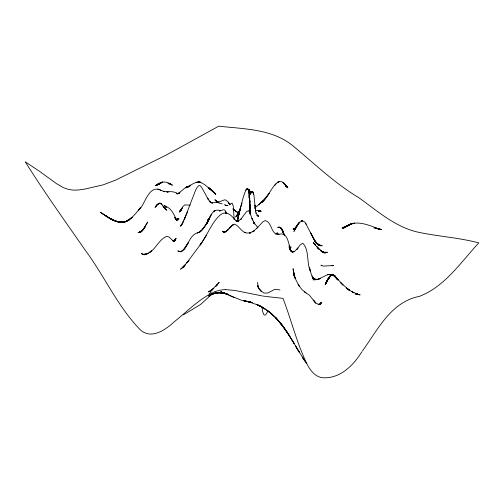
<?xml version="1.0" encoding="UTF-8"?>
<svg xmlns="http://www.w3.org/2000/svg" width="504" height="504" viewBox="0 0 504 504"><rect width="100%" height="100%" fill="white"/><g stroke="black" fill="none" stroke-linecap="round" stroke-linejoin="round"><path stroke-width="0.76" d="M237.094 221.111L239.721 211.226L236.905 221.659L237.094 221.111C241.744 203.887 249.789 162.842 250.028 212.423L249.247 195.3L250.097 214.068M239.961 210.25L240.194 209.349L237.277 220.588M236.905 221.659L239.217 213.312L237.019 221.514M236.842 221.584L237.913 218.207M237.258 221.313L238.398 217.709L237.208 221.439M238.934 212.543L242.122 203.074M238.921 212.587L240.603 207.661L238.354 213.349M187.406 212.071L184.118 219.889L195.76 189.819L197.24 187.192L198.941 185.541L200.176 185.711L201.386 186.946L208.606 199.987L207.503 198.11L210.962 202.797L209.79 201.493L211.434 202.721L210.149 202.312L212.518 203.062L211.882 202.841L217.602 202.495L216.481 202.356M238.335 213.627L240.71 208.398M207.094 223.259L209.317 218.503L206.571 224.135M185.459 216.701L182.322 223.354L183.532 221.155L180.615 226.094L182.82 223.36L180.199 226L181.232 225.194M240.692 208.41L236.697 216.455L239.161 211.699L235.255 217.148M210.678 215.794L206.199 224.469C209.324 218.912 212.449 206.999 220.525 210.811L219.164 210.924L223.858 209.727L224.727 210.137L225.521 211.138L226.094 213.545M268.128 310.861L265.835 314.609L265.085 315.139L263.983 314.887L262.76 311.919L261.897 306.772M207.572 222.283L209.563 218.578L206.149 224.223L208.499 220.802M336.861 278.479L334.902 276.047L337.636 279.607L334.902 276.047L333.207 274.8C328.287 274.737 327.757 281.957 325.149 284.691L328.835 277.943L330.448 275.871M328.835 277.943L325.489 283.84L329.408 277.061L331.846 274.919L333.648 274.989L336.074 277.402L334.486 275.631L332.312 274.882L331.342 275.404M211.119 214.975L211.56 214.219L207.131 222.529L208.87 219.523C206.155 223.852 204.038 228.955 199.691 231.96L202.551 229.37L206.451 223.921L201.757 230.309L199.345 232.061L200.939 231.412L197.284 233.018L198.267 232.546C189.958 234.518 188.71 244.547 183.488 249.997M320.128 304.126L320.827 302.91L320.015 304.183M200.611 244.541C207.459 235.015 211.296 223.033 220.154 215.051C227.55 209.292 232.023 216.846 236.704 221.325L235.841 220.897M252.806 191.822L253.669 193.933L252.806 191.822L251.691 191.671L249.669 194.96L251.691 191.671L252.806 191.822L253.959 195.3L255.566 211.239L254.923 205.109L254.993 205.865M206.357 235.204L200.038 245.12L201.676 242.846L186.789 262.886L188.987 260.253L183.04 267.076L185.176 264.953M332.898 275.014L334.07 275.272L335.67 276.904L334.486 275.631L332.766 274.957L334.07 275.272L335.267 276.457L333.648 274.989L331.846 274.919L330.089 276.268L326.479 281.56L329.685 276.709L331.361 275.096L332.986 274.749L331.601 274.989L329.824 276.551L331.361 275.096L332.753 274.737L331.235 275.171L329.685 276.709L326.151 282.278L329.408 277.061L331.109 275.253L332.64 274.743L331.235 275.171L329.547 276.879L331.109 275.253L332.52 274.762L330.977 275.348L329.408 277.061L325.823 283.034L329.125 277.471L330.851 275.455L332.401 274.793L330.977 275.348L329.269 277.263L330.851 275.455L332.281 274.831L330.719 275.581L328.98 277.704C328.595 275.612 335.488 274.037 331.601 274.989L330.089 276.268L327.109 280.262L330.863 275.669L330.353 276.028L332.312 274.882M174.056 241L175.732 238.499L174.126 240.874M320.053 304.334L321.3 302.526L319.505 304.7M362.338 351.08C377.95 329.572 390.726 302.079 419.429 296.346C445.045 286.511 460.832 262.174 478.8 242.89C458.464 237.491 437.352 236.439 416.871 231.909C394.462 226.422 376.834 210.565 358.552 197.492C333.919 182.839 313.564 162.704 291.533 144.724C270.868 128.785 243.375 128.986 218.755 126.164L166.421 154.955L115.939 179.985L102.999 184.905L84.842 189.082L78.24 190.033L73.143 190.128L68.374 189.397L63.51 187.677L56.404 183.576L39.69 171.436L25.2 161.79C44.195 191.967 64.915 220.985 85.258 250.249C104.422 276.028 117.659 306.489 140.106 329.647C151.25 340.106 165.74 329.729 174.548 321.514C187.463 311.226 199.219 298.777 214.477 291.911M328.375 278.775L330.309 276.047L330.026 276.444M361.771 351.893C353.449 365.318 340.433 378.441 323.455 377.792C316.027 377.496 310.785 371.183 307.566 365.104C296.919 343.867 291.545 320.437 282.977 298.368L265.967 296.472M275.808 234.127L277.591 233.024L278.876 234.511M295.155 228.356L296.887 226.05L294.953 228.633C297.152 224.293 302.923 216.783 306.224 224.267M249.152 197.744L249.713 196.976M216.26 285.944L217.079 284.836L215.712 286.618M182.895 250.519L188.591 242.216L184.521 248.882L180.533 251.66L181.497 251.389L179.197 251.584L181.497 251.389M216.764 285.352L219.164 282.391L211.787 290.014L208.851 291.866L213.86 288.25L209.84 291.35M285.503 185.598L287.878 187.879L283.009 182.498L287.406 187.595C276.929 169.268 269.231 198.437 261.822 202.413L269.331 193.183L264.978 198.815L258.716 204.889L263.882 200.157L254.514 208.202M296.283 226.825L294.304 229.055L296.138 227.273L294.242 228.911L296.358 227.569L293.454 229.131L294.399 228.999L293.057 228.929L294.846 229.465M174.554 240.458L176.167 238.455L173.93 241.114M328.98 277.704L330.586 275.719M246.683 189.057L245.839 190.09L247.306 188.811M274.529 185.548L276.016 183.803M256.41 228.722L262.76 221.943L265.205 220.607C272.229 222.006 270.617 234.643 278.895 234.562L277.975 234.549C287.904 230.914 288.364 243.716 290.531 250.198L289.51 247.678L290.896 250.992L289.85 248.617L291.274 251.616L290.209 249.43L292.112 252.334M251.458 191.816L250.142 193.234L251.458 191.816L249.984 192.774L251.906 191.942L250.715 192.326L251.206 192.1M174 241.101L175.039 240.024L173.515 241.258M251.32 192.66L250.545 193.448L252.372 191.64M320.179 304.032L321.728 302.476L319.177 304.655L320.639 303.736L318.251 304.63L319.631 304.403L316.531 303.641L313.375 300.031L315.668 303.143L309.456 295.199L304.158 291.879M182.946 267.17L185.075 265.054L180.571 269.212L184.533 266.408M330.863 275.669L328.306 278.164L330.656 276.268M247.603 189.636L247.993 189.271M257.947 227.266L252.806 231.84L254.281 230.845L249.436 233.125L250.822 232.829L246.916 233.062L244.73 232.407L245.606 232.804C240.937 231.286 239.135 225.874 234.662 224.186L231.777 225.641L226.315 231.374L228.129 229.755L224.438 232.243L226.113 231.626L223.354 232.111L224.935 232.268L222.352 231.399L223.53 232.067M251.691 191.671L250.935 192.32L252.17 191.539M187.708 187.135L191.407 184.596L196.258 182.265L199.912 182.07L204.649 184.584L215.069 193.316L208.864 187.841L210.092 188.811M207.906 221.495L208.417 221.168M212.468 293.933L208.927 296.598L210.987 294.941L200.686 304.416L183.324 314.899M187.601 187.173L189.397 185.837L186.379 187.696L190.254 185.756L184.905 188.08L177.698 194.002M213.595 211.529L214.988 210.533L213.784 211.365L214.616 210.785M229.433 204.548L231.884 203.194M178.454 193.511L179.941 192.446L178.328 193.599M249.297 197.587L249.562 197.782M181.207 210.099L179.714 211.126L182.372 207.812L179.544 212.108L182.958 206.476L184.766 204.901L190.273 205.159M179.304 192.931L177.698 193.694L179.084 193.41L176.759 193.794L178.132 193.58L176.337 193.152L177.61 193.738C174.466 191.457 170.566 191.299 166.868 191.986L168.223 191.948L163.302 191.224L164.581 191.778L157.865 189.126L159.163 189.491C148.018 186.247 144.982 205.015 138.556 210.3L140.811 207.182C136.521 212.896 131.821 218.66 125.269 221.848L132.268 217.243C122.138 228.299 109.563 218.333 100.214 212.209C107.258 216.348 114.156 222.667 122.844 222.333M186.669 187.86L188.439 186.675M347.596 225.584L352.403 223.518L346.683 226.019L344.654 227.443L349.574 224.532L354.293 223.133L349.574 224.532L343.167 228.501C353.235 218.673 367.177 224.28 378.17 228.784L375.581 227.934L381.761 229.692L376.526 228.482L380.961 229.414L379.153 229.037M330.882 275.789L329.421 276.671L330.643 276.041M209.154 293.53L211.157 292.333M349.896 224.771L343.747 227.802L351.496 223.921M159.169 203.452L157.437 204.466L155.037 207.409L156.965 204.87L159.169 203.452L158.199 203.792L155.849 206.312L156.965 204.87L158.313 204.221M181.219 210.029L180.249 210.584L181.427 210.275M278.542 181.875L277.54 182.442L278.725 181.774M210.962 290.953L212.184 290.31M277.912 182.215L279.084 181.604L278.088 182.12M347.212 225.754L342.871 228.035L350.456 224.305M174.006 240.899L175.442 240.2L173.048 241.114L174.434 240.849L172.929 240.78M331.991 265.929L333.604 265.507L323.505 266.093L320.935 265.142L321.766 265.866M344.881 226.825L342.021 228.098L348.951 225.307L344.881 226.825L347.735 225.609M159.907 183.613L157.223 184.319L160.02 183.494L155.201 185.611L160.946 182.876L157.072 184.829C161.708 180.589 167.908 181.49 172.437 185.245L169.905 183.935L171.662 184.672L167.857 183.563M317.419 279.607L327.764 274.667L331.619 274.636M186.386 187.349L186.877 187.142M160.02 183.494L158.067 184.275L159.428 183.84M187.318 186.997L185.894 187.564M185.957 187.538L188.168 186.669L186.631 187.242M186.02 187.507L187.501 186.921M211.189 290.814L208.436 291.803L210.817 290.959L209.393 291.526L210.351 291.281M208.436 295.571L216.191 292.862L220.79 292.496L216.191 292.862L211.308 294.216L218.459 292.585M186.083 187.482L187.564 186.896M186.266 187.4L187.803 186.808M186.512 187.293L188.049 186.719M246.998 188.943L247.785 189.032L247.174 188.906M318.125 279.355L320.242 278.605L315.542 279.764L313.041 278.29L316.688 279.386M293.303 251.742L294.563 251.313L297.959 248.018L296.636 249.65L300.189 244.944L302.69 243.18C309.336 249.335 306.596 263.025 310.269 271.026L309.399 267.334L311.1 273.577L313.652 280.06L311.951 275.953L314.597 279.903L312.669 277.578L315.542 279.764L316.796 279.657M348.768 225.427L344.03 226.939L349.335 225.351M159.863 203.326L158.93 203.339L160.524 203.408L159.636 203.118L161.16 203.698L160.303 203.169L161.765 204.202L159.863 203.326L158.199 203.792C162.464 201.153 163.63 209.16 166.887 210.237L164.027 207.585L165.646 209.406L162.729 205.903M180.104 251.698L177.925 250.973L180.104 251.698L182.454 251.118M346.84 225.987L348.182 225.653M332.3 275.304L331.355 275.436L333.207 275.121M288.83 246.916L290.121 247.332L291.167 247.01L289.819 247.59L290.814 247.174L289.731 247.269M255.723 210.615L257.683 210.464L261.28 211.289L258.47 210.886L260.31 210.993L258.854 210.949M175.864 219.505L176.948 219.284M196.258 182.265L198.589 181.881L200.812 182.278L198.589 181.881M215.139 293.026L222.611 292.711L218.062 292.679L212.512 293.838L217.205 292.729L224.419 293.063L218.062 292.679L210.559 294.645C215.492 292.616 221.048 291.967 226.202 293.555L219.75 292.559M347.93 225.439L349.297 225.25M215.221 293.019L218.308 292.61M257.853 215.706L257.317 215.769M258.678 211.088L259.976 210.937L258.13 210.924M324.765 252.403L327.474 252.302L322.932 252.202L324.154 252.334M225.578 289.636L234.94 290.455L262.307 295.955M122.674 222.296L120.815 222.327L123.096 222.289M122.9 222.327L117.199 221.684L110.351 218.578M248.377 210.767L246.45 211.699L240.528 219.738L241.611 218.497L237.875 221.376L238.846 221.061L237.718 221.332L238.65 221.243L237.384 221.281M331.834 275.323L333.635 275.36L336.502 277.994L334.48 275.99L333.201 275.48M227.518 205.355L227.959 205.374L225.553 205.638L226.876 205.38L225.257 205.21M122.762 222.296L118.994 222.107L114.622 220.727C118.339 222.459 122.422 222.642 126.321 221.508C117.564 224.324 109.721 218.213 102.709 213.822M279.991 289.926L274.995 289.264L267.674 293.057L264.052 293.063L260.732 290.726L261.544 291.64L259.566 289.302L260.354 290.392L257.342 285.655L258.836 288.458L257.809 285.963L258.483 287.929M216.941 202.413L222.226 203.893M219.832 292.585L223.574 292.969L227.972 294.197L220.784 292.295M221.262 292.559L225.37 293.429L220.935 292.503M224.393 204.7L225.823 205.147M294.04 251.754L291.803 251.477L293.038 252.334L290.581 250.123M265.299 296.383L262.975 296.056M355.351 293.927L359.314 294.594L355.616 293.845M248.907 301.839L244.484 300.831L251.534 302.375L241.025 300.101L222.541 292.553M373.899 227.966L378.334 228.854M355.534 293.826L360.127 294.935L355.736 293.643L358.325 294.487L351.389 291.406L353.902 292.849L347.168 288.773L349.669 290.348L346.752 288.408L349.24 290.077L346.336 288.042L348.812 289.813L340.622 282.624L343.004 285.069L336.584 277.962L334.927 276.469L338.089 280.029L335.551 276.986L333.698 275.65M330.126 274.529L332.18 274.989M247.111 301.423L252.34 302.74L247.949 301.531L258.294 305.147M220.865 292.326L228.885 294.878L220.802 292.106M321.653 251.654L324.141 252.252M332.205 274.976L330.246 274.491L331.664 274.85M181.012 251.824L178.813 251.269L179.701 251.546M220.727 291.992L222.188 292.402M207.591 220.79L208.606 221.073M143.174 254.476L144.472 254.841M332.432 275.014L330.485 274.447L327.764 274.667L330.719 274.428L332.01 274.863M331.897 274.869L330.485 274.447L332.098 274.976M323.581 252.397L325.521 252.989L322.075 251.666L324.595 252.977L321.243 250.948L323.694 252.794L320.424 250.129L322.806 252.523L316.808 246.305M220.972 292.005L222.27 292.408M220.916 291.992L222.107 292.358M222.598 292.585L224.545 293.196M322.251 251.849L323.436 252.233L321.017 251.149M289.094 246.992L290.121 247.332M222.673 292.635L226.309 293.882M322.151 251.779L323.436 252.233M221.048 292.062L224.683 293.328L222.919 292.603M221.143 292.011L225.49 293.63L223.732 292.9M285.384 185.8L287.211 186.524L285.453 185.781L286.688 186.637L285.579 185.642M249.877 191.974L250.954 192.415L249.65 190.764L250.419 192.314L249.241 190.014M256.775 215.265L258.325 215.977L257.034 215.208L258.558 216.632L255.938 212.927L256.208 213.45L255.377 210.073M229.792 295.59L234.108 297.499M210.874 202.438L211.661 202.929M256.536 304.435L260.833 306.407M306.142 292.824L302.003 289.661L298.116 284.521L298.885 285.749M208.221 187.923L209.444 188.515L208.284 187.929M173.502 240.893L172.639 240.452L173.849 241.517L168.96 237.025L166.78 236.282C159.321 239.205 156.234 248.151 149.675 252.523L151.761 250.715L146.771 254.054L142.147 254.621L148.712 253.367L144.018 254.476L141.441 253.55L142.594 254.167M259.087 305.607L263.353 307.831L257.355 304.7L265.847 309.437L259.9 305.909L268.323 311.207L272.45 314.515L266.629 309.998L274.856 316.827L283.513 326.882L275.619 317.533L284.357 328.047L294.141 343.621C287.337 331.941 279.903 320.197 269.104 311.774L277.238 319.303M177.925 220.292L175.783 219.139L175.008 217.923L176.961 220.513L174.661 217.3L176.614 219.883C173.659 214.383 171.593 207.875 164.802 206.142L166.27 207.194L164.48 205.355L166.018 207.629M160.052 189.813L161.526 190.613M333.308 275.291L336.584 277.962L334.398 276.179M238.613 212.972L235.488 211.1L233.037 209.135L238.405 213.009L233.226 209.009M209.582 188.761L208.328 188.011L209.513 188.735M334.253 276.116L336.502 277.994M210.716 189.472L211.926 190.21L208.499 188.023L212.669 191.016L209.305 188.338L213.872 192.112L210.54 189.233L215.775 194.399L208.864 187.841M316.499 243.262L319.631 245.064L322.226 245.839L317.885 244.327L316.052 242.903L319.631 245.064L317.885 244.327L315.057 241.548L317.885 244.327L320.374 245.908L316.241 242.802L318.616 245.265L314.672 240.616L316.934 243.936L310.609 232.861L315.334 241.996L305.726 223.474M334.102 275.971L337.686 279.531L335.028 276.551C340.339 282.675 335.67 276.368 333.635 275.36M334.473 276.249L337.888 279.783L335.343 276.809M316.021 242.821L317.74 244.068L315.976 242.789M334.152 275.99L335.759 277.168M208.058 220.79L208.486 221.105M334.927 276.469L335.311 276.753L334.48 275.99M223.631 231.934L224.708 232.735M285.541 185.737L286.688 186.637M247.344 188.893L248.365 189.787L247.981 189.164L248.844 191.312L249.373 195.993L248.844 191.312L247.981 189.164M334.165 275.789L337.403 278.825L335.002 276.507M233.138 208.958L235.053 210.855L233.075 208.669M214.811 199.76L217.4 202.356L216.103 200.529L217.325 202.325L215.681 200.201L217.615 202.658M315.624 245.026L313.236 242.613L318.043 248.327M248.692 210.968L249.814 212.398L252.536 220.053L252 218.32L254.356 223.556L253.632 221.993M319.057 249.367L317.249 247.344L319.127 249.486M217.293 202.268L215.252 199.943L217.4 202.356L216.777 201.827L218.049 202.387L216.329 201.663L218.963 202.173L218.024 202.293L224.664 199.811L226.416 200.34L228.425 202.413M278.857 321.086L288.874 334.87L282.776 325.962M257.519 227.159L253.896 222.56M229.963 204.529L228.608 202.778L229.837 204.756M217.218 202.11L215.895 200.359L217.489 202.501M280.47 322.894L288.168 333.774L303.874 359.528M223.562 231.191L224.324 232.218M232.199 203.389L233.302 206.237L234.158 219.832M306.312 363.302L302.343 357.103L304.775 360.933M228.23 202.098L229.912 204.857M299.288 286.285L295.999 280.054L293.958 274.945L295.319 278.712L293.498 271.895L294.336 276.129M253.745 222.793L254.369 224.028M253.235 221.766L254.237 223.763M208.354 220.513L207.831 219.322L208.391 220.607M283.784 233.812L281.295 228.425L279.77 227.191L277.824 227.329L279.77 227.191L282.316 229.717L280.703 227.814L278.844 227.235L280.703 227.814L282.826 230.989L281.295 228.425L279.84 227.354L281.295 228.425L283.324 232.357L281.875 229.207L280.47 227.701L281.875 229.207L283.569 233.069L282.152 229.66L284.218 234.681M249.272 197.026L249.682 198.16L249.234 196.812M283.828 233.906L282.694 230.7L284.332 235.444M249.203 196.774L249.782 198.683L249.127 196.503M289.403 246.38L290.436 250.646M289.252 245.75L290.285 250.028L289.542 246.796M257.424 282.372L258.798 288.861M226.132 213.746L225.704 211.686L226.107 213.652M294.487 276.797L293.057 268.651L294.355 276.236L293.857 273.187M293.586 271.719L294.355 276.242M226 213.293L225.817 212.127L226.031 213.52M249.241 197.209L250.003 202.161L249.064 195.054M249.247 197.31L250.041 207.094L249.386 197.788L250.003 213.992M214.477 291.923A71.108 47.13 68.3 0 1 225.572 289.592M296.906 225.855L293.908 231.456L298.872 223.026L296.906 225.855M147.666 222.119L143.079 229.578L139.507 232.483L141.983 230.927L145.114 227.556L140.918 231.991L141.983 230.927L140.503 231.953L138.159 232.495L140.503 231.953L143.079 229.578L147.666 222.119M298.57 223.423L297.751 224.538L299.666 222.1L298.57 223.423M230.7 226.819L229.099 228.778L233.27 224.551L230.7 226.819M178.189 218.421L176.186 219.838L179.033 218.812L176.425 219.782L178.189 218.421M214.162 211.1L215.17 210.433L214.162 211.1M158.741 183.809L155.805 185.686L162.83 181.982L156.057 185.497L161.872 182.221L158.741 183.809M141.53 231.128L139.104 232.338L141.53 231.128M129.238 219.794C121.212 225.212 112.09 220.267 105.204 215.41C112.077 220.179 121.243 225.181 129.238 219.794M186.203 187.425L187.683 186.852L186.14 187.457M277.25 233.062L276.772 233.182L277.25 233.062M301.846 220.884L301.153 221.01L302.784 220.777L301.846 220.884M226.75 205.43L225.357 205.342L226.693 205.462M249.688 197.492L249.222 197.448L249.726 197.524M250.727 302.028L246.267 301.348L250.727 302.028M248.075 301.638L243.64 300.806L248.075 301.638M249.058 189.781L248.661 189.296L249.625 190.613L249.058 189.781M299.395 352.403L295.653 346.21L299.395 352.403"/></g></svg>
